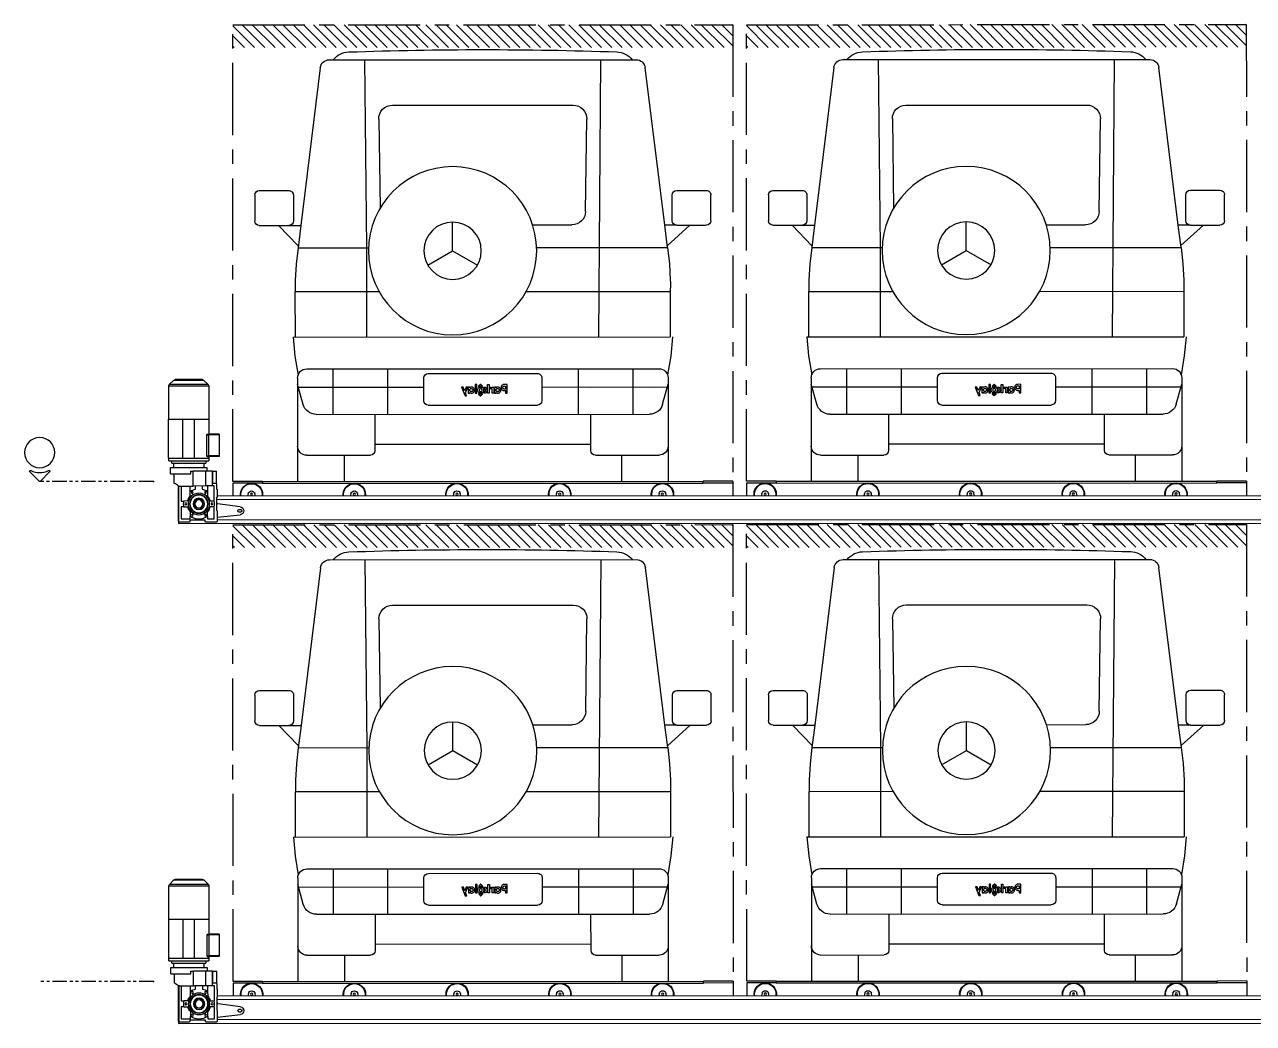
# Model space of a CAD drawing. Header units: millimetres. Extents: x 1221 to 4692, y 1119 to 4782.
# Drawn here: x 1632 to 2173, y 1936 to 2376 of the extents above; entities that cross this region are included whole.
import ezdxf
from ezdxf.enums import TextEntityAlignment as Align

# ---------------------------------------------------------------- set-up
doc = ezdxf.new("R2010")
doc.units = ezdxf.units.MM
doc.linetypes.add('CENTER', pattern=[50.8, 31.75, -6.35, 6.35, -6.35])
doc.linetypes.add('PHANTOM', pattern=[12.7, 6.35, -1.27, 1.27, -1.27, 1.27, -1.27])
for name, color, linetype in [('PK24-LABEL', 7, 'Continuous'), ('PK24-LOGO', 7, 'Continuous'), ('PK24E', 7, 'Continuous'), ('PK24E-COMP-CAR', 7, 'Continuous')]:
    doc.layers.add(name, color=color, linetype=linetype)
for name, color, linetype, true_color in [('PK24E-COMP-CAR_ZONE', 250, 'CENTER', 0x383e42), ('PK24E-COMP-PALLET', 132, 'Continuous', 0x00b7c8), ('PK24E-HELPER', 253, 'PHANTOM', 0xa1a1a1), ('PK24E-SYS-SHELF', 31, 'Continuous', 0xffcc5a)]:
    doc.layers.add(name, color=color, linetype=linetype, true_color=true_color)
doc.styles.get("Standard").update_dxf_attribs({"font": 'arial.ttf'})
pattern_1 = [(45, (-13366.072, -11083.8307), (-2.24506403, 2.24506403), [])]
pattern_2 = [(45, (-13140.072, -11083.8307), (-2.24506403, 2.24506403), [])]

# ---------------------------------------------------------------- blocks, each defined once
blk = doc.blocks.new('LOGO----DECOR-PK24')
at = {"layer": 'PK24-LOGO'}
for p, q in [((-10, 2.13), (-8.71, 2.13)), ((-10, -1.62), (-10, 2.13)), ((-9.29, 1.47), (-9.29, 0.11)), ((-8.76, 1.47), (-9.29, 1.47)), ((-9.29, 0.11), (-8.76, 0.11)), ((-8.61, 1.46), (-8.76, 1.47)), ((-8.76, 0.11), (-8.61, 0.13)), ((-8.71, 2.13), (-8.43, 2.11)), ((-8.48, 1.42), (-8.61, 1.46)), ((-8.61, 0.13), (-8.48, 0.17)), ((-8.36, 1.35), (-8.48, 1.42)), ((-8.48, 0.17), (-8.36, 0.23)), ((-8.43, 2.11), (-8.3, 2.07)), ((-8.26, 1.27), (-8.36, 1.35)), ((-8.36, 0.23), (-8.26, 0.31)), ((-8.3, 2.07), (-8.17, 2.03)), ((-8.19, 1.17), (-8.26, 1.27)), ((-8.26, 0.31), (-8.19, 0.41)), ((-8.13, 1.05), (-8.19, 1.17)), ((-8.19, 0.41), (-8.13, 0.53)), ((-8.17, 2.03), (-7.94, 1.9)), ((-8.09, 0.93), (-8.13, 1.05)), ((-8.13, 0.53), (-8.09, 0.66)), ((-8.08, 0.79), (-8.09, 0.93)), ((-8.09, 0.66), (-8.08, 0.79)), ((-7.94, 1.9), (-7.74, 1.74)), ((-7.74, 1.74), (-7.58, 1.55)), ((-7.58, 0.04), (-7.74, -0.16)), ((-7.58, 1.55), (-7.46, 1.32)), ((-7.46, 0.27), (-7.58, 0.04)), ((-7.46, 1.32), (-7.38, 1.06)), ((-7.38, 0.52), (-7.46, 0.27)), ((-7.38, 1.06), (-7.36, 0.79)), ((-7.36, 0.79), (-7.38, 0.52)), ((-7.19, -0.02), (-7.16, 0.13)), ((-7.16, 0.13), (-7.11, 0.26)), ((-7.11, 0.26), (-6.98, 0.49)), ((-6.98, 0.49), (-6.82, 0.68)), ((-6.82, 0.68), (-6.62, 0.82)), ((-6.62, 0.82), (-6.41, 0.92)), ((-6.42, 0.06), (-6.48, -0.05)), ((-6.33, 0.17), (-6.42, 0.06)), ((-6.41, 0.92), (-6.19, 0.98)), ((-6.23, 0.25), (-6.33, 0.17)), ((-6.11, 0.31), (-6.23, 0.25)), ((-6.19, 0.98), (-5.97, 1)), ((-5.98, 0.35), (-6.11, 0.31)), ((-5.84, 0.36), (-5.98, 0.35)), ((-5.97, 1), (-5.74, 0.98)), ((-5.71, 0.35), (-5.84, 0.36)), ((-5.74, 0.98), (-5.53, 0.92)), ((-5.58, 0.31), (-5.71, 0.35)), ((-5.47, 0.24), (-5.58, 0.31)), ((-5.53, 0.92), (-5.35, 0.82)), ((-5.37, 0.16), (-5.47, 0.24)), ((-5.29, 0.06), (-5.37, 0.16)), ((-5.35, 0.82), (-5.21, 0.7)), ((-5.23, -0.06), (-5.29, 0.06)), ((-5.21, 0.7), (-5.21, 0.95)), ((-5.21, 0.95), (-4.5, 0.95)), ((-4.5, 0.95), (-4.5, -1.62)), ((-3.41, 0.95), (-4.11, 0.95)), ((-4.11, 0.95), (-4.11, -1.62)), ((-3.41, 0.53), (-3.41, 0.95)), ((-3.36, 0.62), (-3.41, 0.53)), ((-3.37, -0.03), (-3.32, 0.06)), ((-3.29, 0.71), (-3.36, 0.62)), ((-3.32, 0.06), (-3.26, 0.13)), ((-3.22, 0.78), (-3.29, 0.71)), ((-3.26, 0.13), (-3.19, 0.19)), ((-3.14, 0.84), (-3.22, 0.78)), ((-3.19, 0.19), (-3.11, 0.23)), ((-3.05, 0.89), (-3.14, 0.84)), ((-3.11, 0.23), (-3.02, 0.26)), ((-2.94, 0.92), (-3.05, 0.89)), ((-3.02, 0.26), (-2.92, 0.27)), ((-2.83, 0.94), (-2.94, 0.92)), ((-2.92, 0.27), (-2.42, 0.27)), ((-2.7, 0.95), (-2.83, 0.94)), ((-2.42, 0.95), (-2.7, 0.95)), ((-2.42, 0.27), (-2.42, 0.95)), ((-1.42, 2.13), (-2.13, 2.13)), ((-2.13, 2.13), (-2.13, -1.62)), ((-1.42, -1.62), (-1.42, 2.13)), ((-0.37, 0.95), (-1.42, -0.33)), ((-0.61, -0.33), (0.44, 0.95)), ((0.44, 0.95), (-0.37, 0.95)), ((0.44, 0.19), (0.36, -0.06)), ((0.56, 0.41), (0.44, 0.19)), ((0.72, 0.61), (0.56, 0.41)), ((0.92, 0.77), (0.72, 0.61)), ((0.77, 1.32), (0.79, 1.37)), ((0.78, 1.26), (0.77, 1.32)), ((0.81, 1.24), (0.78, 1.26)), ((0.79, 1.37), (1.61, 2.19)), ((0.85, 1.23), (0.81, 1.24)), ((0.89, 1.24), (0.85, 1.23)), ((1.07, 1.32), (0.89, 1.24)), ((1.15, 0.9), (0.92, 0.77)), ((1.27, 1.37), (1.07, 1.32)), ((1.07, -0.08), (1.13, 0.03)), ((1.13, 0.03), (1.21, 0.12)), ((1.4, 0.98), (1.15, 0.9)), ((1.21, 0.12), (1.3, 0.2)), ((1.46, 1.41), (1.27, 1.37)), ((1.3, 0.2), (1.41, 0.26)), ((1.67, 1), (1.4, 0.98)), ((1.41, 0.26), (1.54, 0.3)), ((1.67, 1.42), (1.46, 1.41)), ((1.54, 0.3), (1.67, 0.31)), ((1.61, 2.19), (1.67, 2.21)), ((1.67, 2.21), (1.73, 2.19)), ((1.87, 1.41), (1.67, 1.42)), ((1.94, 0.98), (1.67, 1)), ((1.67, 0.31), (1.8, 0.3)), ((1.73, 2.19), (2.54, 1.37)), ((1.8, 0.3), (1.92, 0.26)), ((2.07, 1.37), (1.87, 1.41)), ((1.92, 0.26), (2.03, 0.2)), ((2.19, 0.9), (1.94, 0.98)), ((2.03, 0.2), (2.13, 0.12)), ((2.26, 1.32), (2.07, 1.37)), ((2.13, 0.12), (2.2, 0.03)), ((2.41, 0.77), (2.19, 0.9)), ((2.2, 0.03), (2.26, -0.08)), ((2.45, 1.24), (2.26, 1.32)), ((2.61, 0.61), (2.41, 0.77)), ((2.48, 1.23), (2.45, 1.24)), ((2.52, 1.24), (2.48, 1.23)), ((2.55, 1.26), (2.52, 1.24)), ((2.54, 1.37), (2.57, 1.32)), ((2.57, 1.32), (2.55, 1.26)), ((2.78, 0.41), (2.61, 0.61)), ((2.9, 0.19), (2.78, 0.41)), ((2.98, -0.06), (2.9, 0.19)), ((3.31, 2.13), (4.01, 2.13)), ((3.31, -1.62), (3.31, 2.13)), ((4.01, 2.13), (4.01, -1.62)), ((4.37, -0.02), (4.4, 0.13)), ((4.4, 0.13), (4.45, 0.26)), ((4.45, 0.26), (4.58, 0.49)), ((4.58, 0.49), (4.74, 0.68)), ((4.74, 0.68), (4.93, 0.82)), ((4.93, 0.82), (5.15, 0.92)), ((5.14, 0.06), (5.08, -0.05)), ((5.23, 0.17), (5.14, 0.06)), ((5.15, 0.92), (5.37, 0.98)), ((5.33, 0.25), (5.23, 0.17)), ((5.45, 0.31), (5.33, 0.25)), ((5.37, 0.98), (5.59, 1)), ((5.58, 0.35), (5.45, 0.31)), ((5.72, 0.36), (5.58, 0.35)), ((5.59, 1), (5.82, 0.98)), ((5.85, 0.35), (5.72, 0.36)), ((5.82, 0.98), (6.03, 0.92)), ((5.98, 0.31), (5.85, 0.35)), ((6.09, 0.24), (5.98, 0.31)), ((6.03, 0.92), (6.21, 0.82)), ((6.19, 0.16), (6.09, 0.24)), ((6.27, 0.06), (6.19, 0.16)), ((6.21, 0.82), (6.35, 0.7)), ((6.32, -0.06), (6.27, 0.06)), ((6.35, 0.7), (6.35, 0.95)), ((6.35, 0.95), (7.06, 0.95)), ((7.06, 0.95), (7.06, -1.62)), ((8.33, -1.51), (7.31, 0.95)), ((7.31, 0.95), (8.05, 0.95)), ((8.05, 0.95), (8.68, -0.63)), ((10, 0.95), (8.51, -2.81)), ((8.68, -0.63), (9.27, 0.95)), ((9.27, 0.95), (10, 0.95)), ((-9.29, -1.62), (-10, -1.62)), ((-8.71, -0.55), (-9.29, -0.55)), ((-9.29, -0.55), (-9.29, -1.62)), ((-8.43, -0.52), (-8.71, -0.55)), ((-8.3, -0.49), (-8.43, -0.52)), ((-8.17, -0.44), (-8.3, -0.49)), ((-7.94, -0.32), (-8.17, -0.44)), ((-7.74, -0.16), (-7.94, -0.32)), ((-7.22, -0.33), (-7.21, -0.17)), ((-7.21, -0.5), (-7.22, -0.33)), ((-7.21, -0.17), (-7.19, -0.02)), ((-7.19, -0.65), (-7.21, -0.5)), ((-7.16, -0.79), (-7.19, -0.65)), ((-7.1, -0.92), (-7.16, -0.79)), ((-6.97, -1.15), (-7.1, -0.92)), ((-6.81, -1.34), (-6.97, -1.15)), ((-6.62, -1.48), (-6.81, -1.34)), ((-6.41, -1.59), (-6.62, -1.48)), ((-6.52, -0.18), (-6.53, -0.33)), ((-6.53, -0.33), (-6.52, -0.47)), ((-6.48, -0.05), (-6.52, -0.18)), ((-6.52, -0.47), (-6.48, -0.6)), ((-6.48, -0.6), (-6.42, -0.72)), ((-6.42, -0.72), (-6.33, -0.82)), ((-6.19, -1.65), (-6.41, -1.59)), ((-6.33, -0.82), (-6.23, -0.9)), ((-6.23, -0.9), (-6.11, -0.97)), ((-5.98, -1.67), (-6.19, -1.65)), ((-6.11, -0.97), (-5.98, -1.01)), ((-5.98, -1.01), (-5.84, -1.02)), ((-5.74, -1.65), (-5.98, -1.67)), ((-5.84, -1.02), (-5.71, -1.01)), ((-5.53, -1.57), (-5.74, -1.65)), ((-5.71, -1.01), (-5.58, -0.97)), ((-5.58, -0.97), (-5.47, -0.9)), ((-5.35, -1.47), (-5.53, -1.57)), ((-5.47, -0.9), (-5.37, -0.82)), ((-5.37, -0.82), (-5.29, -0.72)), ((-5.21, -1.33), (-5.35, -1.47)), ((-5.29, -0.72), (-5.23, -0.6)), ((-5.2, -0.19), (-5.23, -0.06)), ((-5.23, -0.6), (-5.2, -0.47)), ((-5.21, -1.62), (-5.21, -1.33)), ((-5.21, -1.33), (-5.21, -1.33)), ((-4.5, -1.62), (-5.21, -1.62)), ((-5.19, -0.33), (-5.2, -0.19)), ((-5.2, -0.47), (-5.19, -0.33)), ((-4.11, -1.62), (-3.41, -1.62)), ((-3.41, -0.21), (-3.4, -0.12)), ((-3.41, -1.62), (-3.41, -0.21)), ((-3.4, -0.12), (-3.37, -0.03)), ((-2.13, -1.62), (-1.42, -1.62)), ((-1.42, -0.33), (-0.37, -1.62)), ((0.44, -1.62), (-0.61, -0.33)), ((-0.37, -1.62), (0.44, -1.62)), ((0.36, -0.06), (0.33, -0.33)), ((0.33, -0.33), (0.36, -0.6)), ((0.36, -0.6), (0.44, -0.85)), ((0.44, -0.85), (0.56, -1.08)), ((0.56, -1.08), (0.72, -1.28)), ((0.72, -1.28), (0.92, -1.44)), ((0.77, -1.98), (0.78, -1.93)), ((0.79, -2.04), (0.77, -1.98)), ((0.78, -1.93), (0.81, -1.9)), ((1.61, -2.85), (0.79, -2.04)), ((0.81, -1.9), (0.85, -1.89)), ((0.85, -1.89), (0.89, -1.9)), ((0.89, -1.9), (1.07, -1.98)), ((0.92, -1.44), (1.15, -1.56)), ((1.02, -0.33), (1.03, -0.2)), ((1.03, -0.46), (1.02, -0.33)), ((1.03, -0.2), (1.07, -0.08)), ((1.07, -0.59), (1.03, -0.46)), ((1.13, -0.7), (1.07, -0.59)), ((1.07, -1.98), (1.27, -2.04)), ((1.21, -0.79), (1.13, -0.7)), ((1.15, -1.56), (1.4, -1.64)), ((1.3, -0.87), (1.21, -0.79)), ((1.27, -2.04), (1.46, -2.07)), ((1.41, -0.93), (1.3, -0.87)), ((1.4, -1.64), (1.67, -1.67)), ((1.54, -0.97), (1.41, -0.93)), ((1.46, -2.07), (1.67, -2.09)), ((1.67, -0.98), (1.54, -0.97)), ((1.67, -2.88), (1.61, -2.85)), ((1.8, -0.97), (1.67, -0.98)), ((1.67, -1.67), (1.94, -1.64)), ((1.67, -2.09), (1.87, -2.07)), ((1.73, -2.85), (1.67, -2.88)), ((2.54, -2.04), (1.73, -2.85)), ((1.92, -0.93), (1.8, -0.97)), ((1.87, -2.07), (2.07, -2.04)), ((2.03, -0.87), (1.92, -0.93)), ((1.94, -1.64), (2.19, -1.56)), ((2.13, -0.79), (2.03, -0.87)), ((2.07, -2.04), (2.26, -1.98)), ((2.2, -0.7), (2.13, -0.79)), ((2.19, -1.56), (2.41, -1.44)), ((2.26, -0.59), (2.2, -0.7)), ((2.26, -0.08), (2.3, -0.2)), ((2.3, -0.46), (2.26, -0.59)), ((2.26, -1.98), (2.45, -1.9)), ((2.3, -0.2), (2.31, -0.33)), ((2.31, -0.33), (2.3, -0.46)), ((2.41, -1.44), (2.61, -1.28)), ((2.45, -1.9), (2.48, -1.89)), ((2.48, -1.89), (2.52, -1.9)), ((2.52, -1.9), (2.55, -1.93)), ((2.57, -1.98), (2.54, -2.04)), ((2.55, -1.93), (2.57, -1.98)), ((2.61, -1.28), (2.78, -1.08)), ((2.78, -1.08), (2.9, -0.85)), ((2.9, -0.85), (2.98, -0.6)), ((3, -0.33), (2.98, -0.06)), ((2.98, -0.6), (3, -0.33)), ((4.01, -1.62), (3.31, -1.62)), ((4.34, -0.17), (4.37, -0.02)), ((4.34, -0.33), (4.34, -0.17)), ((4.34, -0.5), (4.34, -0.33)), ((4.37, -0.65), (4.34, -0.5)), ((4.4, -0.79), (4.37, -0.65)), ((4.46, -0.92), (4.4, -0.79)), ((4.59, -1.15), (4.46, -0.92)), ((4.75, -1.34), (4.59, -1.15)), ((4.94, -1.48), (4.75, -1.34)), ((5.15, -1.59), (4.94, -1.48)), ((5.04, -0.18), (5.03, -0.33)), ((5.03, -0.33), (5.04, -0.47)), ((5.08, -0.05), (5.04, -0.18)), ((5.04, -0.47), (5.08, -0.6)), ((5.08, -0.6), (5.14, -0.72)), ((5.14, -0.72), (5.23, -0.82)), ((5.37, -1.65), (5.15, -1.59)), ((5.23, -0.82), (5.33, -0.9)), ((5.33, -0.9), (5.45, -0.97)), ((5.58, -1.67), (5.37, -1.65)), ((5.45, -0.97), (5.58, -1.01)), ((5.58, -1.01), (5.72, -1.02)), ((5.81, -1.65), (5.58, -1.67)), ((5.72, -1.02), (5.85, -1.01)), ((6.03, -1.57), (5.81, -1.65)), ((5.85, -1.01), (5.98, -0.97)), ((5.98, -0.97), (6.09, -0.9)), ((6.21, -1.47), (6.03, -1.57)), ((6.09, -0.9), (6.19, -0.82)), ((6.19, -0.82), (6.27, -0.72)), ((6.35, -1.33), (6.21, -1.47)), ((6.27, -0.72), (6.32, -0.6)), ((6.36, -0.19), (6.32, -0.06)), ((6.32, -0.6), (6.36, -0.47)), ((6.35, -1.62), (6.35, -1.33)), ((6.35, -1.33), (6.35, -1.33)), ((7.06, -1.62), (6.35, -1.62)), ((6.37, -0.33), (6.36, -0.19)), ((6.36, -0.47), (6.37, -0.33)), ((7.8, -2.81), (8.33, -1.51)), ((8.51, -2.81), (7.8, -2.81))]:
    blk.add_line(p, q, dxfattribs=at)
blk = doc.blocks.new('SUV--ONPALLET-BACK-COMP-PKE24')
at = {"layer": 'PK24E-COMP-CAR'}
for p, q in [((67.5, 185.52), (-67.51, 185.52)), ((-51, 63.5), (-52, 185.52)), ((52, 185.52), (51.14, 102.83)), ((-80.03, 112.64), (-71.48, 182.03)), ((71.47, 182.03), (80.02, 112.64)), ((39.77, 165.52), (-39.77, 165.52)), ((-45.2, 118.75), (-45.77, 159.45)), ((45.77, 159.45), (45.22, 120.18)), ((-100.35, 114.64), (-100.35, 125.98)), ((-85.35, 127.98), (-98.35, 127.98)), ((-83.35, 114.64), (-83.35, 125.98)), ((83.35, 125.98), (83.35, 114.64)), ((98.35, 127.98), (85.35, 127.98)), ((100.35, 125.98), (100.35, 114.64)), ((13.28, 101.5), (13.28, 114.1)), ((-85.35, 112.64), (-98.35, 112.64)), ((-81.19, 103.64), (-91.13, 112.64)), ((-85.35, 112.64), (-80.03, 112.64)), ((-81.29, 102.83), (-80.03, 112.64)), ((-21.94, 112.83), (-39.2, 112.83)), ((80.02, 112.64), (81.28, 102.82)), ((85.35, 112.64), (80.02, 112.64)), ((89.84, 112.64), (81.18, 103.63)), ((98.35, 112.64), (85.35, 112.64)), ((-81.28, 102.83), (-82.09, 95.66)), ((-23.7, 102.83), (-81.29, 102.83)), ((81.28, 102.83), (50.26, 102.83)), ((51, 63.5), (51, 102.83)), ((81.28, 102.83), (82.09, 95.66)), ((13.28, 101.5), (2.37, 95.2)), ((24.19, 95.2), (13.28, 101.5)), ((-82.09, 95.66), (-82.5, 88.46)), ((82.09, 95.66), (82.5, 88.46)), ((-82.52, 87.48), (-82.53, 86.5)), ((-82.5, 88.46), (-82.52, 87.48)), ((82.5, 88.46), (82.53, 87.48)), ((82.53, 87.48), (82.54, 86.5)), ((-82.53, 86.5), (-82.52, 85.52)), ((-82.52, 85.52), (-82.5, 84.53)), ((-82.5, 84.53), (-82.49, 84.03)), ((-82.49, 84.03), (-82.5, 83.53)), ((-82.5, 83.53), (-82.5, 63.5)), ((-19.07, 83.53), (-82.5, 83.53)), ((82.24, 83.53), (45.63, 83.53)), ((82.52, 85.52), (82.5, 84.53)), ((82.5, 84.53), (82.5, 84.03)), ((82.5, 84.03), (82.5, 83.53)), ((82.5, 63.5), (82.5, 83.53)), ((82.54, 86.5), (82.52, 85.52)), ((-83.46, 63.5), (-82.66, 55.12)), ((83.46, 63.5), (-82.5, 63.5)), ((83.46, 63.5), (82.67, 55.12)), ((-82.66, 55.12), (-81.27, 46.82)), ((82.67, 55.12), (81.28, 46.82)), ((77.5, 49.5), (-77.5, 49.5)), ((-66, 49.5), (-66, 29.5)), ((-42, 49.5), (-42, 29.5)), ((42, 49.5), (42, 29.5)), ((66, 49.5), (66, 29.5)), ((-81.5, 45.5), (-81.5, 0)), ((-26, 45.5), (-26, 35.5)), ((24, 47.5), (-24, 47.5)), ((26, 35.5), (26, 45.5)), ((81.5, 45.5), (81.5, 0)), ((-79.08, 33.91), (-81.5, 42.69)), ((-47.4, 41.5), (-81.5, 41.5)), ((-26, 41.5), (-73.62, 41.5)), ((81.5, 41.5), (26, 41.5)), ((79.09, 33.91), (81.5, 42.69)), ((24, 33.5), (-24, 33.5)), ((73.3, 29.5), (-73.3, 29.5)), ((-47.5, 13.5), (-47.5, 29.5)), ((47.5, 29.5), (47.5, 13.5)), ((47.5, 16.4), (-47.5, 16.4)), ((-49.5, 11.5), (-77.5, 11.5)), ((-61, 11.5), (-61, 0)), ((77.5, 11.5), (49.5, 11.5)), ((61, 11.5), (61, 0))]:
    blk.add_line(p, q, dxfattribs=at)
for radius in [37, 12.6]:
    blk.add_circle((13.28, 101.5), radius, dxfattribs=at)
for centre, radius, start, end in [((0, -1503.5), 1693.5, 88.00462, 91.99542), ((-67.51, 181.52), 4, 90.0004, 172.6609), ((-58.65, 179.94), 9.04, 91.9954, 141.8296), ((58.65, 179.94), 9.04, 38.1704, 88.0046), ((67.5, 181.52), 4, 7.3392, 90.0002), ((-39.77, 159.52), 6, 90.0001, 180.7189), ((39.77, 159.52), 6, 359.2811, 90.0002), ((-98.35, 125.98), 2, 90, 180), ((-85.35, 125.98), 2, 0, 90), ((85.35, 125.98), 2, 90, 180), ((98.35, 125.98), 2, 0, 90), ((-98.35, 114.64), 2, 180, 270), ((-85.35, 114.64), 2, 270, 360), ((-39.2, 118.83), 6, 180.7189, 270), ((85.35, 114.64), 2, 180, 270), ((98.35, 114.64), 2, 270, 0), ((-77.5, 45.5), 4, 90, 180), ((77.5, 45.5), 4, 0, 90), ((-24, 45.5), 2, 90, 180), ((24, 45.5), 2, 0, 90), ((-73.3, 35.5), 6, 195.3762, 269.9999), ((-24, 35.5), 2, 180, 270), ((24, 35.5), 2, 270, 0), ((73.3, 35.5), 6, 269.9997, 344.6237), ((-77.5, 15.5), 4, 180, 270), ((-49.5, 13.5), 2, 270, 360), ((49.5, 13.5), 2, 180, 270), ((77.5, 15.5), 4, 270, 0)]:
    blk.add_arc(centre, radius, start, end, dxfattribs=at)
at = {"linetype": 'Continuous'}
blk.add_blockref('LOGO----DECOR-PK24', (-0.66, 40.48), dxfattribs=at)
blk = doc.blocks.new('*U27')
at = {"layer": 'PK24E-COMP-CAR_ZONE'}
h = blk.add_hatch(dxfattribs=at)
h.set_pattern_fill('ANSI31', color=256)
h.set_pattern_definition(pattern_1)
h.paths.add_polyline_path([(1018, 200.9), (798, 200.9), (798, 190.9), (1018, 190.9)])
h = blk.add_hatch(dxfattribs=at)
h.set_pattern_fill('ANSI31', color=256)
h.set_pattern_definition(pattern_2)
h.paths.add_polyline_path([(1244, 200.9), (1024, 200.9), (1024, 190.9), (1244, 190.9)])
at = {"layer": 'PK24-LABEL'}
blk.add_lwpolyline([(1332.89, 4.86, -0.233989), (1325.11, 4.86, 0.849141), (1324.63, 4.2), (1328.71, 0.12, 0.414232), (1329.29, 0.12), (1333.37, 4.2, 0.849046)], format="xyb", close=True, dxfattribs=at)
blk.add_circle((1329, 12.72), 6.65, dxfattribs=at)
at = {"layer": 'PK24E-COMP-CAR_ZONE'}
for points in [[(1018, 0), (1018, 200.9), (798, 200.9), (798, 0)], [(1244, 0), (1244, 200.9), (1024, 200.9), (1024, 0)]]:
    blk.add_lwpolyline(points, dxfattribs=at)
at = {"layer": 'PK24E-COMP-PALLET'}
for p, q in [((798, 0), (811.01, 0)), ((798, 0), (798, -0.8)), ((811.01, -0.8), (811.01, 0)), ((1004.99, 0), (811.01, 0)), ((1004.99, 0), (1004.99, -0.8)), ((1004.99, 0), (1018, 0)), ((1024, 0), (1037.01, 0)), ((1024, 0), (1024, -0.8)), ((1037.01, -0.8), (1037.01, 0)), ((1230.99, 0), (1037.01, 0)), ((1230.99, 0), (1230.99, -0.8)), ((1230.99, 0), (1244, 0)), ((798, -0.8), (811.01, -0.8)), ((798, -0.8), (798, -6.5)), ((1004.99, -0.8), (811.01, -0.8)), ((1004.99, -0.8), (1018, -0.8)), ((1018, -0.8), (1018, -6.5)), ((1024, -0.8), (1037.01, -0.8)), ((1024, -0.8), (1024, -6.5)), ((1230.99, -0.8), (1037.01, -0.8)), ((1230.99, -0.8), (1244, -0.8)), ((1244, -0.8), (1244, -6.5))]:
    blk.add_line(p, q, dxfattribs=at)
at = {"layer": 'PK24E-HELPER'}
blk.add_line((1279, 0), (1329, 0), dxfattribs=at)
blk.add_point((1279, 0), dxfattribs=at)
at = {"layer": 'PK24E-SYS-SHELF'}
for p, q in [((1256.86, 44.62), (1254.86, 42.62)), ((1263.43, 44.62), (1256.86, 44.62)), ((1257.42, 44.85), (1269.44, 44.85)), ((1270, 44.62), (1263.43, 44.62)), ((1272, 42.62), (1270, 44.62)), ((1254.63, 42.06), (1254.63, 38.16)), ((1263.43, 42.06), (1254.63, 42.06)), ((1254.86, 42.62), (1263.43, 42.62)), ((1263.43, 42.62), (1272, 42.62)), ((1272.23, 42.06), (1263.43, 42.06)), ((1272.23, 27.35), (1272.23, 42.06)), ((1254.63, 37.68), (1254.63, 27.35)), ((1260.9, 27.35), (1254.46, 27.35)), ((1254.46, 20.83), (1254.46, 27.35)), ((1265.96, 27.35), (1260.9, 27.35)), ((1260.9, 10.2), (1260.9, 27.35)), ((1272.28, 27.35), (1265.96, 27.35)), ((1265.96, 10.2), (1265.96, 27.35)), ((1272.28, 10.2), (1272.28, 27.35)), ((1250.08, 20.83), (1250.08, 20.47)), ((1250.08, 20.83), (1254.73, 20.83)), ((1250.08, 20.47), (1250.08, 11.28)), ((1250.08, 20.47), (1254.73, 20.47)), ((1254.73, 20.83), (1254.73, 20.47)), ((1255.37, 20.77), (1254.73, 20.75)), ((1254.73, 20.47), (1254.73, 11.28)), ((1255.55, 20.46), (1254.73, 20.45)), ((1255.55, 20.46), (1255.55, 11.29)), ((1250.08, 11.28), (1250.08, 10.92)), ((1250.08, 11.28), (1254.73, 11.28)), ((1250.08, 10.92), (1254.73, 10.92)), ((1254.46, 10.2), (1254.46, 10.92)), ((1255.55, 11.29), (1254.73, 11.3)), ((1254.73, 11.28), (1254.73, 10.92)), ((1255.37, 10.98), (1254.73, 11)), ((1260.9, 10.2), (1254.46, 10.2)), ((1254.63, 10.2), (1254.63, 9.1)), ((1272.23, 9.1), (1254.63, 9.1)), ((1255.43, 6.1), (1255.43, 4.5)), ((1271.43, 6.1), (1255.43, 6.1)), ((1255.96, 9.1), (1255.96, 8)), ((1270.9, 8), (1255.96, 8)), ((1256.81, 8), (1256.81, 6.1)), ((1265.96, 10.2), (1260.9, 10.2)), ((1272.28, 10.2), (1265.96, 10.2)), ((1270.05, 6.1), (1270.05, 8)), ((1270.9, 8), (1270.9, 9.1)), ((1271.43, 3.3), (1271.43, 6.1)), ((1272.23, 9.1), (1272.23, 10.2)), ((1252.98, 4.5), (1251.18, 4.5)), ((1251.18, -0.7), (1251.18, 4.5)), ((1252.98, -2), (1252.98, 4.5)), ((1252.98, 4.5), (1256.11, 4.5)), ((1252.98, 4.5), (1252.98, -0.7)), ((1256.11, 4.5), (1261.48, 4.5)), ((1256.11, 4.5), (1256.11, -2)), ((1261.48, -2), (1261.48, 4.5)), ((1262.52, 4.5), (1261.48, 4.5)), ((1262.52, 3.3), (1262.52, 4.5)), ((1271.43, 3.3), (1262.52, 3.3)), ((1269.98, 3.3), (1269.98, -0.6)), ((827.27, -6.5), (827.54, -5.35)), ((830.46, -5.35), (830.73, -6.5)), ((872.47, -6.5), (872.74, -5.35)), ((875.66, -5.35), (875.93, -6.5)), ((917.67, -6.5), (917.94, -5.35)), ((920.86, -5.35), (921.13, -6.5)), ((962.87, -6.5), (963.14, -5.35)), ((966.06, -5.35), (966.33, -6.5)), ((1008.07, -6.5), (1008.34, -5.35)), ((1011.26, -5.35), (1011.53, -6.5)), ((1053.27, -6.5), (1053.54, -5.35)), ((1056.46, -5.35), (1056.73, -6.5)), ((1098.47, -6.5), (1098.74, -5.35)), ((1101.66, -5.35), (1101.93, -6.5)), ((1143.67, -6.5), (1143.94, -5.35)), ((1146.86, -5.35), (1147.13, -6.5)), ((1188.87, -6.5), (1189.14, -5.35)), ((1192.06, -5.35), (1192.33, -6.5)), ((1234.07, -6.5), (1234.34, -5.35)), ((1237.26, -5.35), (1237.53, -6.5)), ((1250.98, -3.4), (1250.98, -6.9)), ((1251.18, -3.4), (1250.98, -3.4)), ((1251.48, -0.7), (1251.18, -1)), ((1252.98, -0.7), (1251.18, -0.7)), ((1251.18, -1), (1251.18, -0.7)), ((1251.18, -1), (1251.18, -3.4)), ((1252.18, -2), (1252.98, -2)), ((1252.18, -8.6), (1252.18, -2)), ((1252.98, -2), (1256.11, -2)), ((1255.18, -2), (1255.18, -4.38)), ((1255.18, -4.38), (1255.18, -6.5)), ((1256.11, -2), (1261.48, -2)), ((1257.48, -2), (1257.48, -3.37)), ((1260.48, -3.37), (1260.48, -2)), ((1267.57, -2), (1261.48, -2)), ((1262.78, -4.38), (1262.78, -2)), ((1262.78, -6.5), (1262.78, -4.38)), ((1266.78, -2), (1266.78, -8.6)), ((1267.57, -2), (1267.78, -2)), ((1267.78, -17.8), (1267.78, -2)), ((1267.78, -2), (1267.98, -2)), ((1267.98, -17.6), (1267.98, -2)), ((120.5, -6.5), (1250.98, -6.5)), ((1251.18, -8), (120.5, -8)), ((1240.76, -11.16), (1250.72, -9.88)), ((1250.98, -6.9), (1251.18, -7.1)), ((1251.18, -7.1), (1251.18, -12.7)), ((1252.18, -8.6), (1252.41, -8.6)), ((1254.05, -8.6), (1252.41, -8.6)), ((1263.91, -8.6), (1265.55, -8.6)), ((1266.78, -8.6), (1265.55, -8.6)), ((1241.28, -12.29), (1240.68, -12.29)), ((1240.68, -13.51), (1241.28, -13.51)), ((1250.98, -15.79), (1240.78, -14.64)), ((1251.18, -12.7), (1250.98, -12.9)), ((1250.98, -12.9), (1250.98, -17.6)), ((1252.18, -11.2), (1252.41, -11.2)), ((1252.18, -16.5), (1252.18, -11.2)), ((1252.41, -11.2), (1254.05, -11.2)), ((1255.18, -15.42), (1255.18, -13.3)), ((1255.18, -15.42), (1255.18, -16.5)), ((1262.78, -13.3), (1262.78, -15.42)), ((1262.78, -16.5), (1262.78, -15.42)), ((1265.55, -11.2), (1263.91, -11.2)), ((1265.55, -11.2), (1266.78, -11.2)), ((1266.78, -11.2), (1266.78, -16.5)), ((120.5, -17), (1250.98, -17)), ((1267.98, -18.5), (120.5, -18.5)), ((1250.98, -17.6), (1251.28, -17.9)), ((1251.28, -17.9), (1255.98, -17.9)), ((1255.18, -16.5), (1252.18, -16.5)), ((1255.98, -17.9), (1256.18, -17.7)), ((1256.18, -17.1), (1262.98, -17.1)), ((1256.18, -17.7), (1256.18, -17.1)), ((1266.78, -16.5), (1262.78, -16.5)), ((1262.98, -17.1), (1262.98, -17.7)), ((1262.98, -17.7), (1263.18, -17.9)), ((1263.18, -17.9), (1267.68, -17.9)), ((1267.68, -17.9), (1267.78, -17.8)), ((1267.78, -17.8), (1267.98, -17.6)), ((1267.98, -17.6), (1267.98, -18.5))]:
    blk.add_line(p, q, dxfattribs=at)
at = {"layer": 'PK24E-SYS-SHELF', "flags": 128}
for points in [[(1267.98, -2), (1268.43, -1.69), (1268.86, -1.39), (1269.26, -1.11), (1269.63, -0.84), (1269.98, -0.6)], [(1250.72, -9.88), (1250.98, -9.83), (1251.18, -9.77)]]:
    blk.add_lwpolyline(points, dxfattribs=at)
at = {"layer": 'PK24E-SYS-SHELF'}
for centre, radius in [((829, -5.7), 0.5), ((874.2, -5.7), 0.5), ((919.4, -5.7), 0.5), ((964.6, -5.7), 0.5), ((1009.8, -5.7), 0.5), ((1055, -5.7), 0.5), ((1100.2, -5.7), 0.5), ((1145.4, -5.7), 0.5), ((1190.6, -5.7), 0.5), ((1235.8, -5.7), 0.5), ((1258.98, -9.9), 4.75), ((1256.11, -4.92), 0.4), ((1261.86, -4.92), 0.4), ((1253.23, -9.9), 0.4), ((1258.98, -9.9), 4.1), ((1258.98, -9.9), 4), ((1258.98, -9.9), 3.9), ((1258.98, -9.9), 2.5), ((1258.98, -9.9), 2.3), ((1258.98, -9.9), 1.75), ((1264.73, -9.9), 0.4), ((1256.11, -14.88), 0.4), ((1261.86, -14.88), 0.4)]:
    blk.add_circle(centre, radius, dxfattribs=at)
for centre, radius, start, end in [((1257.42, 44.05), 0.8, 90, 135), ((1269.44, 44.05), 0.8, 45, 90), ((1255.43, 42.06), 0.8, 135, 180), ((1271.43, 42.06), 0.8, 0, 45), ((829, -5.7), 4.9, 168.3689, 189.3965), ((829, -5.7), 4.9, 350.6035, 168.3689), ((829, -5.7), 4.7, 168.3689, 189.8002), ((829, -5.7), 4.7, 350.1998, 168.3689), ((829, -5.7), 1.5, 13.4634, 166.5366), ((874.2, -5.7), 4.9, 168.3689, 189.3965), ((874.2, -5.7), 4.9, 350.6035, 168.3689), ((874.2, -5.7), 4.7, 168.3689, 189.8002), ((874.2, -5.7), 4.7, 350.1998, 168.3689), ((874.2, -5.7), 1.5, 13.4634, 166.5366), ((919.4, -5.7), 4.9, 168.3689, 189.3965), ((919.4, -5.7), 4.9, 350.6035, 168.3689), ((919.4, -5.7), 4.7, 168.3689, 189.8002), ((919.4, -5.7), 4.7, 350.1998, 168.3689), ((919.4, -5.7), 1.5, 13.4634, 166.5366), ((964.6, -5.7), 4.9, 168.3689, 189.3965), ((964.6, -5.7), 4.9, 350.6035, 168.3689), ((964.6, -5.7), 4.7, 168.3689, 189.8002), ((964.6, -5.7), 4.7, 350.1998, 168.3689), ((964.6, -5.7), 1.5, 13.4634, 166.5366), ((1009.8, -5.7), 4.9, 168.3689, 189.3965), ((1009.8, -5.7), 4.9, 350.6035, 168.3689), ((1009.8, -5.7), 4.7, 168.3689, 189.8002), ((1009.8, -5.7), 4.7, 350.1998, 168.3689), ((1009.8, -5.7), 1.5, 13.4634, 166.5366), ((1055, -5.7), 4.9, 168.3689, 189.3965), ((1055, -5.7), 4.9, 350.6035, 168.3689), ((1055, -5.7), 4.7, 168.3689, 189.8002), ((1055, -5.7), 4.7, 350.1998, 168.3689), ((1055, -5.7), 1.5, 13.4634, 166.5366), ((1100.2, -5.7), 4.9, 168.3689, 189.3965), ((1100.2, -5.7), 4.9, 350.6035, 168.3689), ((1100.2, -5.7), 4.7, 168.3689, 189.8002), ((1100.2, -5.7), 4.7, 350.1998, 168.3689), ((1100.2, -5.7), 1.5, 13.4634, 166.5366), ((1145.4, -5.7), 4.9, 168.3689, 189.3965), ((1145.4, -5.7), 4.9, 350.6035, 168.3689), ((1145.4, -5.7), 4.7, 168.3689, 189.8002), ((1145.4, -5.7), 4.7, 350.1998, 168.3689), ((1145.4, -5.7), 1.5, 13.4634, 166.5366), ((1190.6, -5.7), 4.9, 168.3689, 189.3965), ((1190.6, -5.7), 4.9, 350.6035, 168.3689), ((1190.6, -5.7), 4.7, 168.3689, 189.8002), ((1190.6, -5.7), 4.7, 350.1998, 168.3689), ((1190.6, -5.7), 1.5, 13.4634, 166.5366), ((1235.8, -5.7), 4.9, 168.3689, 189.3965), ((1235.8, -5.7), 4.9, 350.6035, 168.3689), ((1235.8, -5.7), 4.7, 168.3689, 189.8002), ((1235.8, -5.7), 4.7, 350.1998, 168.3689), ((1235.8, -5.7), 1.5, 13.4634, 166.5366), ((1258.98, -9.9), 6.7, 102.9371, 124.5527), ((1258.98, -9.9), 6.7, 55.4473, 77.0629), ((1252.48, -9.9), 1.55, 147.0041, 177.9348), ((1258.98, -9.9), 6.7, 168.8119, 191.1881), ((1258.98, -9.9), 5.1, 138.1675, 165.2322), ((1258.98, -9.9), 5.1, 14.7678, 41.8325), ((1258.98, -9.9), 6.7, 348.8119, 11.1881), ((1240.98, -12.9), 1.75, 97.3268, 263.56), ((1240.68, -12.9), 0.61, 90, 270), ((1241.28, -12.9), 0.61, 270, 90), ((1258.98, -9.9), 5.1, 194.7678, 221.8325), ((1258.98, -9.9), 6.7, 235.4473, 304.5527), ((1258.98, -9.9), 5.1, 318.1675, 345.2322)]:
    blk.add_arc(centre, radius, start, end, dxfattribs=at)
for centre, major_axis, start_param, end_param in [((1263.43, 25.65), (6.62, 6.74), 2.882142, 2.921612), ((1263.43, 6.1), (-6.62, 6.74), 0.21998, 0.259451)]:
    blk.add_ellipse(centre, major_axis=major_axis, ratio=0.963647, start_param=start_param, end_param=end_param, dxfattribs=at)
blk.add_open_spline([(1254.63, 38.16), (1254.63, 38.15), (1254.63, 38.15), (1254.63, 38.11), (1254.63, 38.05), (1254.63, 37.97), (1254.63, 37.89), (1254.63, 37.81), (1254.63, 37.74), (1254.63, 37.69), (1254.63, 37.67), (1254.63, 37.68), (1254.63, 37.68)], degree=3, knots=[0, 0, 0, 0, 0.106429, 0.212827, 0.319695, 0.427386, 0.535619, 0.643874, 0.751735, 0.859119, 0.966135, 1, 1, 1, 1], dxfattribs=at)
at = {"layer": 'PK24E'}
for p in [(908, 0), (1134, 0)]:
    blk.add_blockref('SUV--ONPALLET-BACK-COMP-PKE24', p, dxfattribs=at)
at = {"layer": 'PK24-LABEL'}
blk.add_attdef('LEVEL_ID', text='', height=5, dxfattribs=at).set_placement((1328.57, 10.38), align=Align.CENTER)
blk = doc.blocks.new('*U25')
at = {"layer": 'PK24E-COMP-CAR_ZONE'}
h = blk.add_hatch(dxfattribs=at)
h.set_pattern_fill('ANSI31', color=256)
h.set_pattern_definition(pattern_1)
h.paths.add_polyline_path([(1018, 200.9), (798, 200.9), (798, 190.9), (1018, 190.9)])
h = blk.add_hatch(dxfattribs=at)
h.set_pattern_fill('ANSI31', color=256)
h.set_pattern_definition(pattern_2)
h.paths.add_polyline_path([(1244, 200.9), (1024, 200.9), (1024, 190.9), (1244, 190.9)])
for points in [[(1018, 0), (1018, 200.9), (798, 200.9), (798, 0)], [(1244, 0), (1244, 200.9), (1024, 200.9), (1024, 0)]]:
    blk.add_lwpolyline(points, dxfattribs=at)
at = {"layer": 'PK24E-COMP-PALLET'}
for p, q in [((798, 0), (811.01, 0)), ((798, 0), (798, -0.8)), ((811.01, -0.8), (811.01, 0)), ((1004.99, 0), (811.01, 0)), ((1004.99, 0), (1004.99, -0.8)), ((1004.99, 0), (1018, 0)), ((1024, 0), (1037.01, 0)), ((1024, 0), (1024, -0.8)), ((1037.01, -0.8), (1037.01, 0)), ((1230.99, 0), (1037.01, 0)), ((1230.99, 0), (1230.99, -0.8)), ((1230.99, 0), (1244, 0)), ((798, -0.8), (811.01, -0.8)), ((798, -0.8), (798, -6.5)), ((1004.99, -0.8), (811.01, -0.8)), ((1004.99, -0.8), (1018, -0.8)), ((1018, -0.8), (1018, -6.5)), ((1024, -0.8), (1037.01, -0.8)), ((1024, -0.8), (1024, -6.5)), ((1230.99, -0.8), (1037.01, -0.8)), ((1230.99, -0.8), (1244, -0.8)), ((1244, -0.8), (1244, -6.5))]:
    blk.add_line(p, q, dxfattribs=at)
at = {"layer": 'PK24E-HELPER'}
blk.add_line((1279, 0), (1329, 0), dxfattribs=at)
blk.add_point((1279, 0), dxfattribs=at)
at = {"layer": 'PK24E-SYS-SHELF'}
for p, q in [((1256.86, 44.62), (1254.86, 42.62)), ((1263.43, 44.62), (1256.86, 44.62)), ((1257.42, 44.85), (1269.44, 44.85)), ((1270, 44.62), (1263.43, 44.62)), ((1272, 42.62), (1270, 44.62)), ((1254.63, 42.06), (1254.63, 38.16)), ((1263.43, 42.06), (1254.63, 42.06)), ((1254.86, 42.62), (1263.43, 42.62)), ((1263.43, 42.62), (1272, 42.62)), ((1272.23, 42.06), (1263.43, 42.06)), ((1272.23, 27.35), (1272.23, 42.06)), ((1254.63, 37.68), (1254.63, 27.35)), ((1260.9, 27.35), (1254.46, 27.35)), ((1254.46, 20.83), (1254.46, 27.35)), ((1265.96, 27.35), (1260.9, 27.35)), ((1260.9, 10.2), (1260.9, 27.35)), ((1272.28, 27.35), (1265.96, 27.35)), ((1265.96, 10.2), (1265.96, 27.35)), ((1272.28, 10.2), (1272.28, 27.35)), ((1250.08, 20.83), (1250.08, 20.47)), ((1250.08, 20.83), (1254.73, 20.83)), ((1250.08, 20.47), (1250.08, 11.28)), ((1250.08, 20.47), (1254.73, 20.47)), ((1254.73, 20.83), (1254.73, 20.47)), ((1255.37, 20.77), (1254.73, 20.75)), ((1254.73, 20.47), (1254.73, 11.28)), ((1255.55, 20.46), (1254.73, 20.45)), ((1255.55, 20.46), (1255.55, 11.29)), ((1250.08, 11.28), (1250.08, 10.92)), ((1250.08, 11.28), (1254.73, 11.28)), ((1250.08, 10.92), (1254.73, 10.92)), ((1254.46, 10.2), (1254.46, 10.92)), ((1255.55, 11.29), (1254.73, 11.3)), ((1254.73, 11.28), (1254.73, 10.92)), ((1255.37, 10.98), (1254.73, 11)), ((1260.9, 10.2), (1254.46, 10.2)), ((1254.63, 10.2), (1254.63, 9.1)), ((1272.23, 9.1), (1254.63, 9.1)), ((1255.43, 6.1), (1255.43, 4.5)), ((1271.43, 6.1), (1255.43, 6.1)), ((1255.96, 9.1), (1255.96, 8)), ((1270.9, 8), (1255.96, 8)), ((1256.81, 8), (1256.81, 6.1)), ((1265.96, 10.2), (1260.9, 10.2)), ((1272.28, 10.2), (1265.96, 10.2)), ((1270.05, 6.1), (1270.05, 8)), ((1270.9, 8), (1270.9, 9.1)), ((1271.43, 3.3), (1271.43, 6.1)), ((1272.23, 9.1), (1272.23, 10.2)), ((1252.98, 4.5), (1251.18, 4.5)), ((1251.18, -0.7), (1251.18, 4.5)), ((1252.98, -2), (1252.98, 4.5)), ((1252.98, 4.5), (1256.11, 4.5)), ((1252.98, 4.5), (1252.98, -0.7)), ((1256.11, 4.5), (1261.48, 4.5)), ((1256.11, 4.5), (1256.11, -2)), ((1261.48, -2), (1261.48, 4.5)), ((1262.52, 4.5), (1261.48, 4.5)), ((1262.52, 3.3), (1262.52, 4.5)), ((1271.43, 3.3), (1262.52, 3.3)), ((1269.98, 3.3), (1269.98, -0.6)), ((827.27, -6.5), (827.54, -5.35)), ((830.46, -5.35), (830.73, -6.5)), ((872.47, -6.5), (872.74, -5.35)), ((875.66, -5.35), (875.93, -6.5)), ((917.67, -6.5), (917.94, -5.35)), ((920.86, -5.35), (921.13, -6.5)), ((962.87, -6.5), (963.14, -5.35)), ((966.06, -5.35), (966.33, -6.5)), ((1008.07, -6.5), (1008.34, -5.35)), ((1011.26, -5.35), (1011.53, -6.5)), ((1053.27, -6.5), (1053.54, -5.35)), ((1056.46, -5.35), (1056.73, -6.5)), ((1098.47, -6.5), (1098.74, -5.35)), ((1101.66, -5.35), (1101.93, -6.5)), ((1143.67, -6.5), (1143.94, -5.35)), ((1146.86, -5.35), (1147.13, -6.5)), ((1188.87, -6.5), (1189.14, -5.35)), ((1192.06, -5.35), (1192.33, -6.5)), ((1234.07, -6.5), (1234.34, -5.35)), ((1237.26, -5.35), (1237.53, -6.5)), ((1250.98, -3.4), (1250.98, -6.9)), ((1251.18, -3.4), (1250.98, -3.4)), ((1251.48, -0.7), (1251.18, -1)), ((1252.98, -0.7), (1251.18, -0.7)), ((1251.18, -1), (1251.18, -0.7)), ((1251.18, -1), (1251.18, -3.4)), ((1252.18, -2), (1252.98, -2)), ((1252.18, -8.6), (1252.18, -2)), ((1252.98, -2), (1256.11, -2)), ((1255.18, -2), (1255.18, -4.38)), ((1255.18, -4.38), (1255.18, -6.5)), ((1256.11, -2), (1261.48, -2)), ((1257.48, -2), (1257.48, -3.37)), ((1260.48, -3.37), (1260.48, -2)), ((1267.57, -2), (1261.48, -2)), ((1262.78, -4.38), (1262.78, -2)), ((1262.78, -6.5), (1262.78, -4.38)), ((1266.78, -2), (1266.78, -8.6)), ((1267.57, -2), (1267.78, -2)), ((1267.78, -17.8), (1267.78, -2)), ((1267.78, -2), (1267.98, -2)), ((1267.98, -17.6), (1267.98, -2)), ((120.5, -6.5), (1250.98, -6.5)), ((1251.18, -8), (120.5, -8)), ((1240.76, -11.16), (1250.72, -9.88)), ((1250.98, -6.9), (1251.18, -7.1)), ((1251.18, -7.1), (1251.18, -12.7)), ((1252.18, -8.6), (1252.41, -8.6)), ((1254.05, -8.6), (1252.41, -8.6)), ((1263.91, -8.6), (1265.55, -8.6)), ((1266.78, -8.6), (1265.55, -8.6)), ((1241.28, -12.29), (1240.68, -12.29)), ((1240.68, -13.51), (1241.28, -13.51)), ((1250.98, -15.79), (1240.78, -14.64)), ((1251.18, -12.7), (1250.98, -12.9)), ((1250.98, -12.9), (1250.98, -17.6)), ((1252.18, -11.2), (1252.41, -11.2)), ((1252.18, -16.5), (1252.18, -11.2)), ((1252.41, -11.2), (1254.05, -11.2)), ((1255.18, -15.42), (1255.18, -13.3)), ((1255.18, -15.42), (1255.18, -16.5)), ((1262.78, -13.3), (1262.78, -15.42)), ((1262.78, -16.5), (1262.78, -15.42)), ((1265.55, -11.2), (1263.91, -11.2)), ((1265.55, -11.2), (1266.78, -11.2)), ((1266.78, -11.2), (1266.78, -16.5)), ((120.5, -17), (1250.98, -17)), ((1267.98, -18.5), (120.5, -18.5)), ((1250.98, -17.6), (1251.28, -17.9)), ((1251.28, -17.9), (1255.98, -17.9)), ((1255.18, -16.5), (1252.18, -16.5)), ((1255.98, -17.9), (1256.18, -17.7)), ((1256.18, -17.1), (1262.98, -17.1)), ((1256.18, -17.7), (1256.18, -17.1)), ((1266.78, -16.5), (1262.78, -16.5)), ((1262.98, -17.1), (1262.98, -17.7)), ((1262.98, -17.7), (1263.18, -17.9)), ((1263.18, -17.9), (1267.68, -17.9)), ((1267.68, -17.9), (1267.78, -17.8)), ((1267.78, -17.8), (1267.98, -17.6)), ((1267.98, -17.6), (1267.98, -18.5))]:
    blk.add_line(p, q, dxfattribs=at)
at = {"layer": 'PK24E-SYS-SHELF', "flags": 128}
for points in [[(1267.98, -2), (1268.43, -1.69), (1268.86, -1.39), (1269.26, -1.11), (1269.63, -0.84), (1269.98, -0.6)], [(1250.72, -9.88), (1250.98, -9.83), (1251.18, -9.77)]]:
    blk.add_lwpolyline(points, dxfattribs=at)
at = {"layer": 'PK24E-SYS-SHELF'}
for centre, radius in [((829, -5.7), 0.5), ((874.2, -5.7), 0.5), ((919.4, -5.7), 0.5), ((964.6, -5.7), 0.5), ((1009.8, -5.7), 0.5), ((1055, -5.7), 0.5), ((1100.2, -5.7), 0.5), ((1145.4, -5.7), 0.5), ((1190.6, -5.7), 0.5), ((1235.8, -5.7), 0.5), ((1258.98, -9.9), 4.75), ((1256.11, -4.92), 0.4), ((1261.86, -4.92), 0.4), ((1253.23, -9.9), 0.4), ((1258.98, -9.9), 4.1), ((1258.98, -9.9), 4), ((1258.98, -9.9), 3.9), ((1258.98, -9.9), 2.5), ((1258.98, -9.9), 2.3), ((1258.98, -9.9), 1.75), ((1264.73, -9.9), 0.4), ((1256.11, -14.88), 0.4), ((1261.86, -14.88), 0.4)]:
    blk.add_circle(centre, radius, dxfattribs=at)
for centre, radius, start, end in [((1257.42, 44.05), 0.8, 90, 135), ((1269.44, 44.05), 0.8, 45, 90), ((1255.43, 42.06), 0.8, 135, 180), ((1271.43, 42.06), 0.8, 0, 45), ((829, -5.7), 4.9, 168.3689, 189.3965), ((829, -5.7), 4.9, 350.6035, 168.3689), ((829, -5.7), 4.7, 168.3689, 189.8002), ((829, -5.7), 4.7, 350.1998, 168.3689), ((829, -5.7), 1.5, 13.4634, 166.5366), ((874.2, -5.7), 4.9, 168.3689, 189.3965), ((874.2, -5.7), 4.9, 350.6035, 168.3689), ((874.2, -5.7), 4.7, 168.3689, 189.8002), ((874.2, -5.7), 4.7, 350.1998, 168.3689), ((874.2, -5.7), 1.5, 13.4634, 166.5366), ((919.4, -5.7), 4.9, 168.3689, 189.3965), ((919.4, -5.7), 4.9, 350.6035, 168.3689), ((919.4, -5.7), 4.7, 168.3689, 189.8002), ((919.4, -5.7), 4.7, 350.1998, 168.3689), ((919.4, -5.7), 1.5, 13.4634, 166.5366), ((964.6, -5.7), 4.9, 168.3689, 189.3965), ((964.6, -5.7), 4.9, 350.6035, 168.3689), ((964.6, -5.7), 4.7, 168.3689, 189.8002), ((964.6, -5.7), 4.7, 350.1998, 168.3689), ((964.6, -5.7), 1.5, 13.4634, 166.5366), ((1009.8, -5.7), 4.9, 168.3689, 189.3965), ((1009.8, -5.7), 4.9, 350.6035, 168.3689), ((1009.8, -5.7), 4.7, 168.3689, 189.8002), ((1009.8, -5.7), 4.7, 350.1998, 168.3689), ((1009.8, -5.7), 1.5, 13.4634, 166.5366), ((1055, -5.7), 4.9, 168.3689, 189.3965), ((1055, -5.7), 4.9, 350.6035, 168.3689), ((1055, -5.7), 4.7, 168.3689, 189.8002), ((1055, -5.7), 4.7, 350.1998, 168.3689), ((1055, -5.7), 1.5, 13.4634, 166.5366), ((1100.2, -5.7), 4.9, 168.3689, 189.3965), ((1100.2, -5.7), 4.9, 350.6035, 168.3689), ((1100.2, -5.7), 4.7, 168.3689, 189.8002), ((1100.2, -5.7), 4.7, 350.1998, 168.3689), ((1100.2, -5.7), 1.5, 13.4634, 166.5366), ((1145.4, -5.7), 4.9, 168.3689, 189.3965), ((1145.4, -5.7), 4.9, 350.6035, 168.3689), ((1145.4, -5.7), 4.7, 168.3689, 189.8002), ((1145.4, -5.7), 4.7, 350.1998, 168.3689), ((1145.4, -5.7), 1.5, 13.4634, 166.5366), ((1190.6, -5.7), 4.9, 168.3689, 189.3965), ((1190.6, -5.7), 4.9, 350.6035, 168.3689), ((1190.6, -5.7), 4.7, 168.3689, 189.8002), ((1190.6, -5.7), 4.7, 350.1998, 168.3689), ((1190.6, -5.7), 1.5, 13.4634, 166.5366), ((1235.8, -5.7), 4.9, 168.3689, 189.3965), ((1235.8, -5.7), 4.9, 350.6035, 168.3689), ((1235.8, -5.7), 4.7, 168.3689, 189.8002), ((1235.8, -5.7), 4.7, 350.1998, 168.3689), ((1235.8, -5.7), 1.5, 13.4634, 166.5366), ((1258.98, -9.9), 6.7, 102.9371, 124.5527), ((1258.98, -9.9), 6.7, 55.4473, 77.0629), ((1252.48, -9.9), 1.55, 147.0041, 177.9348), ((1258.98, -9.9), 6.7, 168.8119, 191.1881), ((1258.98, -9.9), 5.1, 138.1675, 165.2322), ((1258.98, -9.9), 5.1, 14.7678, 41.8325), ((1258.98, -9.9), 6.7, 348.8119, 11.1881), ((1240.98, -12.9), 1.75, 97.3268, 263.56), ((1240.68, -12.9), 0.61, 90, 270), ((1241.28, -12.9), 0.61, 270, 90), ((1258.98, -9.9), 5.1, 194.7678, 221.8325), ((1258.98, -9.9), 6.7, 235.4473, 304.5527), ((1258.98, -9.9), 5.1, 318.1675, 345.2322)]:
    blk.add_arc(centre, radius, start, end, dxfattribs=at)
for centre, major_axis, start_param, end_param in [((1263.43, 25.65), (6.62, 6.74), 2.882142, 2.921612), ((1263.43, 6.1), (-6.62, 6.74), 0.21998, 0.259451)]:
    blk.add_ellipse(centre, major_axis=major_axis, ratio=0.963647, start_param=start_param, end_param=end_param, dxfattribs=at)
blk.add_open_spline([(1254.63, 38.16), (1254.63, 38.15), (1254.63, 38.15), (1254.63, 38.11), (1254.63, 38.05), (1254.63, 37.97), (1254.63, 37.89), (1254.63, 37.81), (1254.63, 37.74), (1254.63, 37.69), (1254.63, 37.67), (1254.63, 37.68), (1254.63, 37.68)], degree=3, knots=[0, 0, 0, 0, 0.106429, 0.212827, 0.319695, 0.427386, 0.535619, 0.643874, 0.751735, 0.859119, 0.966135, 1, 1, 1, 1], dxfattribs=at)
at = {"layer": 'PK24E'}
for p in [(908, 0), (1134, 0)]:
    blk.add_blockref('SUV--ONPALLET-BACK-COMP-PKE24', p, dxfattribs=at)
at = {"layer": 'PK24-LABEL'}
blk.add_attdef('LEVEL_ID', text='', height=5, dxfattribs=at).set_placement((1328.57, 10.38), align=Align.CENTER)

msp = doc.modelspace()

# ---------------------------------------------------------------- block references
at = {"color": 1, "xscale": -1, "rotation": 0.0206093180672529}
for name, p in [('*U27', (2967.96, 2175.03, 13.78)), ('*U25', (2968.04, 1955.03, 13.78))]:
    msp.add_blockref(name, p, dxfattribs=at)

doc.saveas('drawing.dxf')
